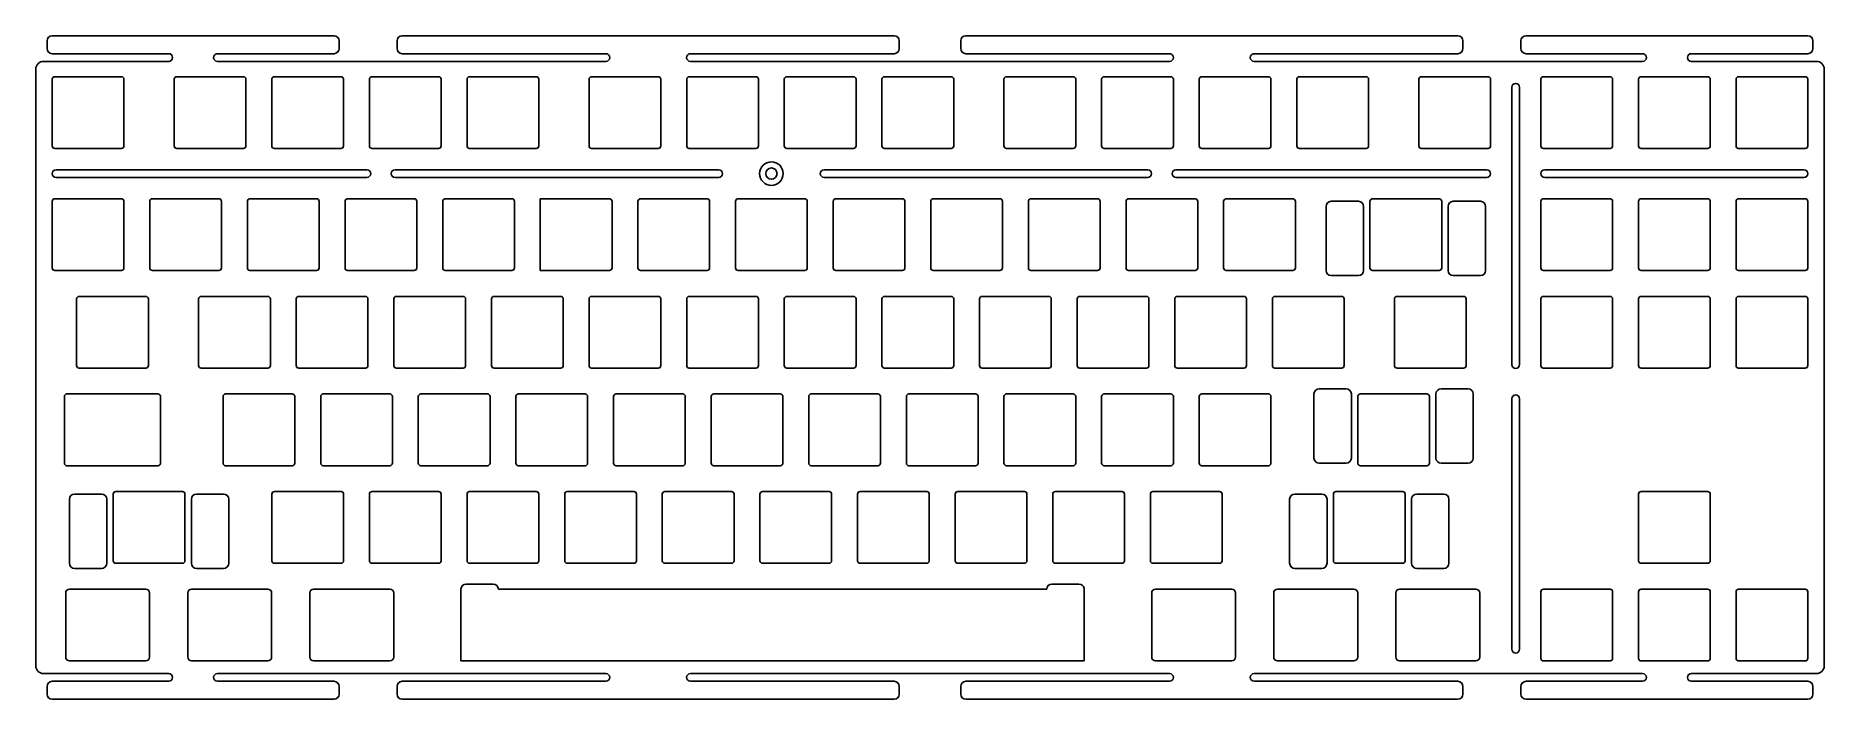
# Model space of a CAD drawing. Header units: millimetres. Extents: x 890 to 1239, y -532 to -403.
import ezdxf

# ---------------------------------------------------------------- set-up
doc = ezdxf.new("R2010")
doc.units = ezdxf.units.MM
doc.header["$LTSCALE"] = 23.1
doc.layers.get('0').update_dxf_attribs({"linetype": 'CONTINUOUS'})
doc.layers.add('SUIT-00-06_PBL7', color=7, linetype='CONTINUOUS')

msp = doc.modelspace()

# ---------------------------------------------------------------- linework, layer by layer
at = {"linetype": 'Continuous'}
for p, q in [((891.8, -403.57), (891.8, -405.07)), ((947.8, -402.57), (892.8, -402.57)), ((948.8, -405.07), (948.8, -403.57)), ((960.11, -403.57), (960.11, -405.07)), ((1057.11, -402.57), (961.11, -402.57)), ((1058.11, -405.07), (1058.11, -403.57)), ((1070.11, -403.57), (1070.11, -405.07)), ((1167.11, -402.57), (1071.11, -402.57)), ((1168.11, -405.07), (1168.11, -403.57)), ((1179.42, -403.57), (1179.42, -405.07)), ((1235.42, -402.57), (1180.42, -402.57)), ((1236.42, -405.07), (1236.42, -403.57)), ((915.55, -407.57), (891.1, -407.57)), ((892.8, -406.07), (915.55, -406.07)), ((925.05, -406.07), (947.8, -406.07)), ((1000.86, -407.57), (925.05, -407.57)), ((961.11, -406.07), (1000.86, -406.07)), ((1017.36, -406.07), (1057.11, -406.07)), ((1110.86, -407.57), (1017.36, -407.57)), ((1071.11, -406.07), (1110.86, -406.07)), ((1127.36, -406.07), (1167.11, -406.07)), ((1203.17, -407.57), (1127.36, -407.57)), ((1180.42, -406.07), (1203.17, -406.07)), ((1212.67, -406.07), (1235.42, -406.07)), ((1237.12, -407.57), (1212.67, -407.57)), ((889.6, -409.07), (889.6, -525.57)), ((1149.7, -424.07), (1149.7, -411.07)), ((1159.51, -411.07), (1159.51, -424.07)), ((1173.01, -410.57), (1160.01, -410.57)), ((1173.51, -424.07), (1173.51, -411.07)), ((1238.62, -526.07), (1238.62, -409.07)), ((1177.66, -412.63), (1177.66, -466.75)), ((1179.16, -466.75), (1179.16, -412.63)), ((1160.01, -424.57), (1173.01, -424.57)), ((954.21, -428.73), (893.55, -428.73)), ((1022.88, -428.73), (959.71, -428.73)), ((1106.61, -428.73), (1043.44, -428.73)), ((1172.76, -428.73), (1112.11, -428.73)), ((1234.67, -428.73), (1184.07, -428.73)), ((893.55, -430.23), (954.21, -430.23)), ((959.71, -430.23), (1022.88, -430.23)), ((1043.44, -430.23), (1106.61, -430.23)), ((1112.11, -430.23), (1172.76, -430.23)), ((1184.07, -430.23), (1234.67, -430.23)), ((1149.97, -434.89), (1149.97, -447.89)), ((1163.47, -434.39), (1150.47, -434.39)), ((1163.97, -447.89), (1163.97, -434.89)), ((1150.47, -448.39), (1163.47, -448.39)), ((1168.25, -453.44), (1155.25, -453.44)), ((1144.93, -466.94), (1144.93, -453.94)), ((1154.75, -453.94), (1154.75, -466.94)), ((1168.75, -466.94), (1168.75, -453.94)), ((1155.25, -467.44), (1168.25, -467.44)), ((1147.59, -472.99), (1147.59, -485.99)), ((1161.09, -472.49), (1148.09, -472.49)), ((1161.59, -485.99), (1161.59, -472.99)), ((895.69, -486.49), (913.45, -486.49)), ((1148.09, -486.49), (1161.09, -486.49)), ((904.71, -492.04), (904.71, -505.04)), ((918.21, -491.54), (905.21, -491.54)), ((918.71, -505.04), (918.71, -492.04)), ((1142.84, -492.04), (1142.84, -505.04)), ((1156.34, -491.54), (1143.34, -491.54)), ((1156.84, -505.04), (1156.84, -492.04)), ((905.21, -505.54), (918.21, -505.54)), ((1143.34, -505.54), (1156.34, -505.54)), ((891.1, -527.07), (915.55, -527.07)), ((891.8, -529.57), (891.8, -531.07)), ((915.55, -528.57), (892.8, -528.57)), ((925.05, -527.07), (1000.86, -527.07)), ((947.8, -528.57), (925.05, -528.57)), ((948.8, -531.07), (948.8, -529.57)), ((960.11, -529.57), (960.11, -531.07)), ((1000.86, -528.57), (961.11, -528.57)), ((1017.36, -527.07), (1110.86, -527.07)), ((1057.11, -528.57), (1017.36, -528.57)), ((1058.11, -531.07), (1058.11, -529.57)), ((1070.11, -529.57), (1070.11, -531.07)), ((1110.86, -528.57), (1071.11, -528.57)), ((1127.36, -527.07), (1203.17, -527.07)), ((1167.11, -528.57), (1127.36, -528.57)), ((1168.11, -531.07), (1168.11, -529.57)), ((1179.42, -529.57), (1179.42, -531.07)), ((1203.17, -528.57), (1180.42, -528.57)), ((1212.67, -527.07), (1237.12, -527.07)), ((1235.42, -528.57), (1212.67, -528.57)), ((1236.42, -531.07), (1236.42, -529.57)), ((892.8, -532.07), (947.8, -532.07)), ((961.11, -532.07), (1057.11, -532.07)), ((1071.11, -532.07), (1167.11, -532.07)), ((1180.42, -532.07), (1235.42, -532.07))]:
    msp.add_line(p, q, dxfattribs=at)
at = {"color": 7, "linetype": 'Continuous'}
for p, q in [((892.8, -411.07), (892.8, -424.07)), ((906.3, -410.57), (893.3, -410.57)), ((906.8, -424.07), (906.8, -411.07)), ((916.61, -411.07), (916.61, -424.07)), ((930.11, -410.57), (917.11, -410.57)), ((930.61, -424.07), (930.61, -411.07)), ((935.66, -411.07), (935.66, -424.07)), ((949.16, -410.57), (936.16, -410.57)), ((949.66, -424.07), (949.66, -411.07)), ((954.72, -411.07), (954.72, -424.07)), ((968.22, -410.57), (955.22, -410.57)), ((968.72, -424.07), (968.72, -411.07)), ((973.77, -411.07), (973.77, -424.07)), ((987.27, -410.57), (974.27, -410.57)), ((987.77, -424.07), (987.77, -411.07)), ((997.58, -411.07), (997.58, -424.07)), ((1011.08, -410.57), (998.08, -410.57)), ((1011.58, -424.07), (1011.58, -411.07)), ((1016.63, -411.07), (1016.63, -424.07)), ((1030.13, -410.57), (1017.13, -410.57)), ((1030.63, -424.07), (1030.63, -411.07)), ((1035.68, -411.07), (1035.68, -424.07)), ((1049.18, -410.57), (1036.18, -410.57)), ((1049.68, -424.07), (1049.68, -411.07)), ((1054.73, -411.07), (1054.73, -424.07)), ((1068.23, -410.57), (1055.23, -410.57)), ((1068.73, -424.07), (1068.73, -411.07)), ((1078.55, -411.07), (1078.55, -424.07)), ((1092.05, -410.57), (1079.05, -410.57)), ((1092.55, -424.07), (1092.55, -411.07)), ((1097.6, -411.07), (1097.6, -424.07)), ((1111.1, -410.57), (1098.1, -410.57)), ((1111.6, -424.07), (1111.6, -411.07)), ((1116.65, -411.07), (1116.65, -424.07)), ((1130.15, -410.57), (1117.15, -410.57)), ((1130.65, -424.07), (1130.65, -411.07)), ((1135.7, -411.07), (1135.7, -424.07)), ((1149.2, -410.57), (1136.2, -410.57)), ((1183.32, -411.07), (1183.32, -424.07)), ((1196.82, -410.57), (1183.82, -410.57)), ((1197.32, -424.07), (1197.32, -411.07)), ((1202.37, -411.07), (1202.37, -424.07)), ((1215.87, -410.57), (1202.87, -410.57)), ((1216.37, -424.07), (1216.37, -411.07)), ((1221.42, -411.07), (1221.42, -424.07)), ((1234.92, -410.57), (1221.92, -410.57)), ((1235.42, -424.07), (1235.42, -411.07)), ((893.3, -424.57), (906.3, -424.57)), ((917.11, -424.57), (930.11, -424.57)), ((936.16, -424.57), (949.16, -424.57)), ((955.22, -424.57), (968.22, -424.57)), ((974.27, -424.57), (987.27, -424.57)), ((998.08, -424.57), (1011.08, -424.57)), ((1017.13, -424.57), (1030.13, -424.57)), ((1036.18, -424.57), (1049.18, -424.57)), ((1055.23, -424.57), (1068.23, -424.57)), ((1079.05, -424.57), (1092.05, -424.57)), ((1098.1, -424.57), (1111.1, -424.57)), ((1117.15, -424.57), (1130.15, -424.57)), ((1136.2, -424.57), (1149.2, -424.57)), ((1183.82, -424.57), (1196.82, -424.57)), ((1202.87, -424.57), (1215.87, -424.57)), ((1221.92, -424.57), (1234.92, -424.57)), ((892.8, -434.89), (892.8, -447.89)), ((906.3, -434.39), (893.3, -434.39)), ((906.8, -447.89), (906.8, -434.89)), ((911.85, -434.89), (911.85, -447.89)), ((925.35, -434.39), (912.35, -434.39)), ((925.85, -447.89), (925.85, -434.89)), ((930.9, -434.89), (930.9, -447.89)), ((944.4, -434.39), (931.4, -434.39)), ((944.9, -447.89), (944.9, -434.89)), ((949.95, -434.89), (949.95, -447.89)), ((963.45, -434.39), (950.45, -434.39)), ((963.95, -447.89), (963.95, -434.89)), ((969.01, -434.89), (969.01, -447.89)), ((982.51, -434.39), (969.51, -434.39)), ((983.01, -447.89), (983.01, -434.89)), ((988.06, -434.39), (988.06, -448.39)), ((1001.56, -434.39), (988.06, -434.39)), ((1002.06, -447.89), (1002.06, -434.89)), ((1007.11, -434.89), (1007.11, -447.89)), ((1020.61, -434.39), (1007.61, -434.39)), ((1021.11, -447.89), (1021.11, -434.89)), ((1026.16, -434.89), (1026.16, -447.89)), ((1039.66, -434.39), (1026.66, -434.39)), ((1040.16, -447.89), (1040.16, -434.89)), ((1045.21, -434.89), (1045.21, -447.89)), ((1058.71, -434.39), (1045.71, -434.39)), ((1059.21, -447.89), (1059.21, -434.89)), ((1064.26, -434.89), (1064.26, -447.89)), ((1077.76, -434.39), (1064.76, -434.39)), ((1078.26, -447.89), (1078.26, -434.89)), ((1083.31, -434.89), (1083.31, -447.89)), ((1096.81, -434.39), (1083.81, -434.39)), ((1097.31, -447.89), (1097.31, -434.89)), ((1102.36, -434.89), (1102.36, -447.89)), ((1115.86, -434.39), (1102.86, -434.39)), ((1116.36, -447.89), (1116.36, -434.89)), ((1121.41, -434.89), (1121.41, -447.89)), ((1134.91, -434.39), (1121.91, -434.39)), ((1135.41, -447.89), (1135.41, -434.89)), ((1183.32, -434.89), (1183.32, -447.89)), ((1196.82, -434.39), (1183.82, -434.39)), ((1197.32, -447.89), (1197.32, -434.89)), ((1202.37, -434.89), (1202.37, -447.89)), ((1215.87, -434.39), (1202.87, -434.39)), ((1216.37, -447.89), (1216.37, -434.89)), ((1221.42, -434.89), (1221.42, -447.89)), ((1234.92, -434.39), (1221.92, -434.39)), ((1235.42, -447.89), (1235.42, -434.89)), ((893.3, -448.39), (906.3, -448.39)), ((912.35, -448.39), (925.35, -448.39)), ((931.4, -448.39), (944.4, -448.39)), ((950.45, -448.39), (963.45, -448.39)), ((969.51, -448.39), (982.51, -448.39)), ((988.06, -448.39), (1001.56, -448.39)), ((1007.61, -448.39), (1020.61, -448.39)), ((1026.66, -448.39), (1039.66, -448.39)), ((1045.71, -448.39), (1058.71, -448.39)), ((1064.76, -448.39), (1077.76, -448.39)), ((1083.81, -448.39), (1096.81, -448.39)), ((1102.86, -448.39), (1115.86, -448.39)), ((1121.91, -448.39), (1134.91, -448.39)), ((1183.82, -448.39), (1196.82, -448.39)), ((1202.87, -448.39), (1215.87, -448.39)), ((1221.92, -448.39), (1234.92, -448.39)), ((911.07, -453.44), (898.07, -453.44)), ((934.88, -453.44), (921.88, -453.44)), ((953.93, -453.44), (940.93, -453.44)), ((972.98, -453.44), (959.98, -453.44)), ((992.03, -453.44), (979.03, -453.44)), ((1011.08, -453.44), (998.08, -453.44)), ((1030.13, -453.44), (1017.13, -453.44)), ((1049.18, -453.44), (1036.18, -453.44)), ((1068.23, -453.44), (1055.23, -453.44)), ((1087.28, -453.44), (1074.28, -453.44)), ((1106.33, -453.44), (1093.33, -453.44)), ((1125.38, -453.44), (1112.38, -453.44)), ((1144.43, -453.44), (1131.43, -453.44)), ((1196.82, -453.44), (1183.82, -453.44)), ((1215.87, -453.44), (1202.87, -453.44)), ((1234.92, -453.44), (1221.92, -453.44)), ((897.57, -453.94), (897.57, -466.94)), ((911.57, -466.94), (911.57, -453.94)), ((921.38, -453.94), (921.38, -466.94)), ((935.38, -466.94), (935.38, -453.94)), ((940.43, -453.94), (940.43, -466.94)), ((954.43, -466.94), (954.43, -453.94)), ((959.48, -453.94), (959.48, -466.94)), ((973.48, -466.94), (973.48, -453.94)), ((978.53, -453.94), (978.53, -466.94)), ((992.53, -466.94), (992.53, -453.94)), ((997.58, -453.94), (997.58, -466.94)), ((1011.58, -466.94), (1011.58, -453.94)), ((1016.63, -453.94), (1016.63, -466.94)), ((1030.63, -466.94), (1030.63, -453.94)), ((1035.68, -453.94), (1035.68, -466.94)), ((1049.68, -466.94), (1049.68, -453.94)), ((1054.73, -453.94), (1054.73, -466.94)), ((1068.73, -466.94), (1068.73, -453.94)), ((1073.78, -453.94), (1073.78, -466.94)), ((1087.78, -466.94), (1087.78, -453.94)), ((1092.83, -453.94), (1092.83, -466.94)), ((1106.83, -466.94), (1106.83, -453.94)), ((1111.88, -453.94), (1111.88, -466.94)), ((1125.88, -466.94), (1125.88, -453.94)), ((1130.93, -453.94), (1130.93, -466.94)), ((1183.32, -453.94), (1183.32, -466.94)), ((1197.32, -466.94), (1197.32, -453.94)), ((1202.37, -453.94), (1202.37, -466.94)), ((1216.37, -466.94), (1216.37, -453.94)), ((1221.42, -453.94), (1221.42, -466.94)), ((1235.42, -466.94), (1235.42, -453.94)), ((898.07, -467.44), (911.07, -467.44)), ((921.88, -467.44), (934.88, -467.44)), ((940.93, -467.44), (953.93, -467.44)), ((959.98, -467.44), (972.98, -467.44)), ((979.03, -467.44), (992.03, -467.44)), ((998.08, -467.44), (1011.08, -467.44)), ((1017.13, -467.44), (1030.13, -467.44)), ((1036.18, -467.44), (1049.18, -467.44)), ((1055.23, -467.44), (1068.23, -467.44)), ((1074.28, -467.44), (1087.28, -467.44)), ((1093.33, -467.44), (1106.33, -467.44)), ((1112.38, -467.44), (1125.38, -467.44)), ((1131.43, -467.44), (1144.43, -467.44)), ((1183.82, -467.44), (1196.82, -467.44)), ((1202.87, -467.44), (1215.87, -467.44)), ((1221.92, -467.44), (1234.92, -467.44)), ((895.19, -472.99), (895.19, -485.99)), ((913.45, -472.49), (895.69, -472.49)), ((913.95, -485.99), (913.95, -472.99)), ((926.15, -472.99), (926.15, -485.99)), ((939.65, -472.49), (926.65, -472.49)), ((940.15, -485.99), (940.15, -472.99)), ((945.2, -472.99), (945.2, -485.99)), ((958.7, -472.49), (945.7, -472.49)), ((959.2, -485.99), (959.2, -472.99)), ((964.25, -472.99), (964.25, -485.99)), ((977.75, -472.49), (964.75, -472.49)), ((978.25, -485.99), (978.25, -472.99)), ((983.3, -472.99), (983.3, -485.99)), ((996.8, -472.49), (983.8, -472.49)), ((997.3, -485.99), (997.3, -472.99)), ((1002.35, -472.99), (1002.35, -485.99)), ((1015.85, -472.49), (1002.85, -472.49)), ((1016.35, -485.99), (1016.35, -472.99)), ((1021.4, -472.99), (1021.4, -485.99)), ((1034.9, -472.49), (1021.9, -472.49)), ((1035.4, -485.99), (1035.4, -472.99)), ((1040.45, -472.99), (1040.45, -485.99)), ((1053.95, -472.49), (1040.95, -472.49)), ((1054.45, -485.99), (1054.45, -472.99)), ((1059.5, -472.99), (1059.5, -485.99)), ((1073, -472.49), (1060, -472.49)), ((1073.5, -485.99), (1073.5, -472.99)), ((1078.55, -472.99), (1078.55, -485.99)), ((1092.05, -472.49), (1079.05, -472.49)), ((1092.55, -485.99), (1092.55, -472.99)), ((1097.6, -472.99), (1097.6, -485.99)), ((1111.1, -472.49), (1098.1, -472.49)), ((1111.6, -485.99), (1111.6, -472.99)), ((1116.65, -472.99), (1116.65, -485.99)), ((1130.15, -472.49), (1117.15, -472.49)), ((1130.65, -485.99), (1130.65, -472.99)), ((926.65, -486.49), (939.65, -486.49)), ((945.7, -486.49), (958.7, -486.49)), ((964.75, -486.49), (977.75, -486.49)), ((983.8, -486.49), (996.8, -486.49)), ((1002.85, -486.49), (1015.85, -486.49)), ((1021.9, -486.49), (1034.9, -486.49)), ((1040.95, -486.49), (1053.95, -486.49)), ((1060, -486.49), (1073, -486.49)), ((1079.05, -486.49), (1092.05, -486.49)), ((1098.1, -486.49), (1111.1, -486.49)), ((1117.15, -486.49), (1130.15, -486.49)), ((935.67, -492.04), (935.67, -505.04)), ((949.17, -491.54), (936.17, -491.54)), ((949.67, -505.04), (949.67, -492.04)), ((954.72, -492.04), (954.72, -505.04)), ((968.22, -491.54), (955.22, -491.54)), ((968.72, -505.04), (968.72, -492.04)), ((973.77, -492.04), (973.77, -505.04)), ((987.27, -491.54), (974.27, -491.54)), ((987.77, -505.04), (987.77, -492.04)), ((992.82, -492.04), (992.82, -505.04)), ((1006.32, -491.54), (993.32, -491.54)), ((1006.82, -505.04), (1006.82, -492.04)), ((1011.87, -492.04), (1011.87, -505.04)), ((1025.37, -491.54), (1012.37, -491.54)), ((1025.87, -505.04), (1025.87, -492.04)), ((1030.92, -492.04), (1030.92, -505.04)), ((1044.42, -491.54), (1031.42, -491.54)), ((1044.92, -505.04), (1044.92, -492.04)), ((1049.97, -492.04), (1049.97, -505.04)), ((1063.47, -491.54), (1050.47, -491.54)), ((1063.97, -505.04), (1063.97, -492.04)), ((1069.02, -492.04), (1069.02, -505.04)), ((1082.52, -491.54), (1069.52, -491.54)), ((1083.02, -505.04), (1083.02, -492.04)), ((1088.07, -492.04), (1088.07, -505.04)), ((1101.57, -491.54), (1088.57, -491.54)), ((1102.07, -505.04), (1102.07, -492.04)), ((1107.12, -492.04), (1107.12, -505.04)), ((1120.62, -491.54), (1107.62, -491.54)), ((1121.12, -505.04), (1121.12, -492.04)), ((1202.37, -492.04), (1202.37, -505.04)), ((1215.87, -491.54), (1202.87, -491.54)), ((1216.37, -505.04), (1216.37, -492.04)), ((936.17, -505.54), (949.17, -505.54)), ((955.22, -505.54), (968.22, -505.54)), ((974.27, -505.54), (987.27, -505.54)), ((993.32, -505.54), (1006.32, -505.54)), ((1012.37, -505.54), (1025.37, -505.54)), ((1031.42, -505.54), (1044.42, -505.54)), ((1050.47, -505.54), (1063.47, -505.54)), ((1069.52, -505.54), (1082.52, -505.54)), ((1088.57, -505.54), (1101.57, -505.54)), ((1107.62, -505.54), (1120.62, -505.54)), ((1202.87, -505.54), (1215.87, -505.54)), ((1183.32, -511.09), (1183.32, -524.09)), ((1196.82, -510.59), (1183.82, -510.59)), ((1197.32, -524.09), (1197.32, -511.09)), ((1202.37, -511.09), (1202.37, -524.09)), ((1215.87, -510.59), (1202.87, -510.59)), ((1216.37, -524.09), (1216.37, -511.09)), ((1221.42, -511.09), (1221.42, -524.09)), ((1234.92, -510.59), (1221.92, -510.59)), ((1235.42, -524.09), (1235.42, -511.09)), ((1183.82, -524.59), (1196.82, -524.59)), ((1202.87, -524.59), (1215.87, -524.59)), ((1221.92, -524.59), (1234.92, -524.59))]:
    msp.add_line(p, q, dxfattribs=at)
for p, q in [((1177.66, -522.3), (1177.66, -473.43)), ((1179.16, -522.3), (1179.16, -473.43)), ((895.44, -523.84), (895.44, -511.34)), ((896.19, -510.59), (911.07, -510.59)), ((911.82, -511.34), (911.82, -523.84)), ((919.25, -523.84), (919.25, -511.34)), ((920, -510.59), (934.88, -510.59)), ((935.63, -511.34), (935.63, -523.84)), ((943.07, -523.84), (943.07, -511.34)), ((943.82, -510.59), (958.7, -510.59)), ((959.45, -511.34), (959.45, -523.84)), ((972.58, -510.59), (972.58, -524.59)), ((973.58, -509.59), (978.88, -509.59)), ((979.88, -510.59), (1086.88, -510.59)), ((1087.88, -509.59), (1093.18, -509.59)), ((1094.18, -524.59), (1094.18, -510.44)), ((1107.37, -523.84), (1107.37, -511.34)), ((1108.12, -510.59), (1123, -510.59)), ((1123.75, -511.34), (1123.75, -523.84)), ((1131.18, -523.84), (1131.18, -511.34)), ((1131.93, -510.59), (1146.82, -510.59)), ((1147.57, -511.34), (1147.57, -523.84)), ((1155, -523.84), (1155, -511.34)), ((1155.75, -510.59), (1170.63, -510.59)), ((1171.38, -511.34), (1171.38, -523.84)), ((911.07, -524.59), (896.19, -524.59)), ((934.88, -524.59), (920, -524.59)), ((958.7, -524.59), (943.82, -524.59)), ((972.58, -524.59), (1094.18, -524.59)), ((1123, -524.59), (1108.12, -524.59)), ((1146.82, -524.59), (1131.93, -524.59)), ((1170.63, -524.59), (1155.75, -524.59))]:
    msp.add_line(p, q)
at = {"linetype": 'Continuous'}
for radius in [2.3, 1.1]:
    msp.add_circle((1033.16, -429.48), radius, dxfattribs=at)
for centre, radius, start, end in [((892.8, -403.57), 1, 90, 180), ((947.8, -403.57), 1, 0, 90), ((961.11, -403.57), 1, 90, 180), ((1057.11, -403.57), 1, 0, 90), ((1071.11, -403.57), 1, 90, 180), ((1167.11, -403.57), 1, 0, 90), ((1180.42, -403.57), 1, 90, 180), ((1235.42, -403.57), 1, 0, 90), ((891.1, -409.07), 1.5, 90, 180), ((892.8, -405.07), 1, 180, 270), ((947.8, -405.07), 1, 270, 0), ((961.11, -405.07), 1, 180, 270), ((1057.11, -405.07), 1, 270, 0), ((1071.11, -405.07), 1, 180, 270), ((1167.11, -405.07), 1, 270, 0), ((1180.42, -405.07), 1, 180, 270), ((1235.42, -405.07), 1, 270, 0), ((1237.12, -409.07), 1.5, 0, 90), ((1149.2, -411.07), 0.5, 0, 90), ((1160.01, -411.07), 0.5, 90, 180), ((1173.01, -411.07), 0.5, 0, 90), ((1178.41, -412.63), 0.75, 0, 180), ((1149.2, -424.07), 0.5, 270, 0), ((1160.01, -424.07), 0.5, 180, 270), ((1173.01, -424.07), 0.5, 270, 0), ((893.55, -429.48), 0.75, 90, 270), ((1022.88, -429.48), 0.75, 270, 90), ((1043.44, -429.48), 0.75, 90, 270), ((1172.76, -429.48), 0.75, 270, 90), ((1184.07, -429.48), 0.75, 90, 270), ((1234.67, -429.48), 0.75, 270, 90), ((1150.47, -434.89), 0.5, 90, 180), ((1163.47, -434.89), 0.5, 0, 90), ((1150.47, -447.89), 0.5, 180, 270), ((1163.47, -447.89), 0.5, 270, 0), ((1144.43, -453.94), 0.5, 0, 90), ((1155.25, -453.94), 0.5, 90, 180), ((1168.25, -453.94), 0.5, 0, 90), ((1144.43, -466.94), 0.5, 270, 0), ((1155.25, -466.94), 0.5, 180, 270), ((1168.25, -466.94), 0.5, 270, 0), ((1178.41, -466.75), 0.75, 180, 0), ((1148.09, -472.99), 0.5, 90, 180), ((1161.09, -472.99), 0.5, 0, 90), ((1178.41, -473.43), 0.75, 0, 180), ((1148.09, -485.99), 0.5, 180, 270), ((1161.09, -485.99), 0.5, 270, 0), ((905.21, -492.04), 0.5, 90, 180), ((918.21, -492.04), 0.5, 0, 90), ((1143.34, -492.04), 0.5, 90, 180), ((1156.34, -492.04), 0.5, 0, 90), ((905.21, -505.04), 0.5, 180, 270), ((918.21, -505.04), 0.5, 270, 0), ((1143.34, -505.04), 0.5, 180, 270), ((1156.34, -505.04), 0.5, 270, 0), ((1178.41, -522.3), 0.75, 180, 0), ((891.1, -525.57), 1.5, 180, 270), ((1237.12, -525.57), 1.5, 270, 0), ((892.8, -529.57), 1, 90, 180), ((947.8, -529.57), 1, 0, 90), ((961.11, -529.57), 1, 90, 180), ((1057.11, -529.57), 1, 0, 90), ((1071.11, -529.57), 1, 90, 180), ((1167.11, -529.57), 1, 0, 90), ((1180.42, -529.57), 1, 90, 180), ((1235.42, -529.57), 1, 0, 90), ((892.8, -531.07), 1, 180, 270), ((947.8, -531.07), 1, 270, 0), ((961.11, -531.07), 1, 180, 270), ((1057.11, -531.07), 1, 270, 0), ((1071.11, -531.07), 1, 180, 270), ((1167.11, -531.07), 1, 270, 0), ((1180.42, -531.07), 1, 180, 270), ((1235.42, -531.07), 1, 270, 0)]:
    msp.add_arc(centre, radius, start, end, dxfattribs=at)
for centre, radius, start, end in [((915.55, -406.82), 0.75, 270, 90), ((925.05, -406.82), 0.75, 90, 270), ((1000.86, -406.82), 0.75, 270, 90), ((1017.36, -406.82), 0.75, 90, 270), ((1110.86, -406.82), 0.75, 270, 90), ((1127.36, -406.82), 0.75, 90, 270), ((1203.17, -406.82), 0.75, 270, 90), ((1212.67, -406.82), 0.75, 90, 270), ((954.21, -429.48), 0.75, 270, 90), ((959.71, -429.48), 0.75, 90, 270), ((1106.61, -429.48), 0.75, 270, 90), ((1112.11, -429.48), 0.75, 90, 270), ((896.19, -511.34), 0.75, 90, 180), ((911.07, -511.34), 0.75, 0, 90), ((920, -511.34), 0.75, 90, 180), ((934.88, -511.34), 0.75, 0, 90), ((943.82, -511.34), 0.75, 90, 180), ((958.7, -511.34), 0.75, 0, 90), ((973.6, -510.62), 1.03, 91.3948, 178.6052), ((978.85, -510.62), 1.03, 1.5192, 88.4808), ((1087.92, -510.63), 1.04, 92.1358, 177.8642), ((1093.17, -510.61), 1.02, 9.6645, 89.608), ((1108.12, -511.34), 0.75, 90, 180), ((1123, -511.34), 0.75, 0, 90), ((1131.93, -511.34), 0.75, 90, 180), ((1146.82, -511.34), 0.75, 0, 90), ((1155.75, -511.34), 0.75, 90, 180), ((1170.63, -511.34), 0.75, 0, 90), ((896.19, -523.84), 0.75, 180, 270), ((911.07, -523.84), 0.75, 270, 0), ((920, -523.84), 0.75, 180, 270), ((934.88, -523.84), 0.75, 270, 0), ((943.82, -523.84), 0.75, 180, 270), ((958.7, -523.84), 0.75, 270, 0), ((1108.12, -523.84), 0.75, 180, 270), ((1123, -523.84), 0.75, 270, 0), ((1131.93, -523.84), 0.75, 180, 270), ((1146.82, -523.84), 0.75, 270, 0), ((1155.75, -523.84), 0.75, 180, 270), ((1170.63, -523.84), 0.75, 270, 0), ((915.55, -527.82), 0.75, 270, 90), ((925.05, -527.82), 0.75, 90, 270), ((1000.86, -527.82), 0.75, 270, 90), ((1017.36, -527.82), 0.75, 90, 270), ((1110.86, -527.82), 0.75, 270, 90), ((1127.36, -527.82), 0.75, 90, 270), ((1203.17, -527.82), 0.75, 270, 90), ((1212.67, -527.82), 0.75, 90, 270)]:
    msp.add_arc(centre, radius, start, end)
at = {"color": 7, "linetype": 'Continuous'}
for centre, start, end in [((893.3, -411.07), 90, 180), ((906.3, -411.07), 0, 90), ((917.11, -411.07), 90, 180), ((930.11, -411.07), 0, 90), ((936.16, -411.07), 90, 180), ((949.16, -411.07), 0, 90), ((955.22, -411.07), 90, 180), ((968.22, -411.07), 0, 90), ((974.27, -411.07), 90, 180), ((987.27, -411.07), 0, 90), ((998.08, -411.07), 90, 180), ((1011.08, -411.07), 0, 90), ((1017.13, -411.07), 90, 180), ((1030.13, -411.07), 0, 90), ((1036.18, -411.07), 90, 180), ((1049.18, -411.07), 0, 90), ((1055.23, -411.07), 90, 180), ((1068.23, -411.07), 0, 90), ((1079.05, -411.07), 90, 180), ((1092.05, -411.07), 0, 90), ((1098.1, -411.07), 90, 180), ((1111.1, -411.07), 0, 90), ((1117.15, -411.07), 90, 180), ((1130.15, -411.07), 0, 90), ((1136.2, -411.07), 90, 180), ((1183.82, -411.07), 90, 180), ((1196.82, -411.07), 0, 90), ((1202.87, -411.07), 90, 180), ((1215.87, -411.07), 0, 90), ((1221.92, -411.07), 90, 180), ((1234.92, -411.07), 0, 90), ((893.3, -424.07), 180, 270), ((906.3, -424.07), 270, 0), ((917.11, -424.07), 180, 270), ((930.11, -424.07), 270, 0), ((936.16, -424.07), 180, 270), ((949.16, -424.07), 270, 0), ((955.22, -424.07), 180, 270), ((968.22, -424.07), 270, 0), ((974.27, -424.07), 180, 270), ((987.27, -424.07), 270, 0), ((998.08, -424.07), 180, 270), ((1011.08, -424.07), 270, 0), ((1017.13, -424.07), 180, 270), ((1030.13, -424.07), 270, 0), ((1036.18, -424.07), 180, 270), ((1049.18, -424.07), 270, 0), ((1055.23, -424.07), 180, 270), ((1068.23, -424.07), 270, 0), ((1079.05, -424.07), 180, 270), ((1092.05, -424.07), 270, 0), ((1098.1, -424.07), 180, 270), ((1111.1, -424.07), 270, 0), ((1117.15, -424.07), 180, 270), ((1130.15, -424.07), 270, 0), ((1136.2, -424.07), 180, 270), ((1183.82, -424.07), 180, 270), ((1196.82, -424.07), 270, 0), ((1202.87, -424.07), 180, 270), ((1215.87, -424.07), 270, 0), ((1221.92, -424.07), 180, 270), ((1234.92, -424.07), 270, 0), ((893.3, -434.89), 90, 180), ((906.3, -434.89), 0, 90), ((912.35, -434.89), 90, 180), ((925.35, -434.89), 0, 90), ((931.4, -434.89), 90, 180), ((944.4, -434.89), 0, 90), ((950.45, -434.89), 90, 180), ((963.45, -434.89), 0, 90), ((969.51, -434.89), 90, 180), ((982.51, -434.89), 0, 90), ((1001.56, -434.89), 0, 90), ((1007.61, -434.89), 90, 180), ((1020.61, -434.89), 0, 90), ((1026.66, -434.89), 90, 180), ((1039.66, -434.89), 0, 90), ((1045.71, -434.89), 90, 180), ((1058.71, -434.89), 0, 90), ((1064.76, -434.89), 90, 180), ((1077.76, -434.89), 0, 90), ((1083.81, -434.89), 90, 180), ((1096.81, -434.89), 0, 90), ((1102.86, -434.89), 90, 180), ((1115.86, -434.89), 0, 90), ((1121.91, -434.89), 90, 180), ((1134.91, -434.89), 0, 90), ((1183.82, -434.89), 90, 180), ((1196.82, -434.89), 0, 90), ((1202.87, -434.89), 90, 180), ((1215.87, -434.89), 0, 90), ((1221.92, -434.89), 90, 180), ((1234.92, -434.89), 0, 90), ((893.3, -447.89), 180, 270), ((906.3, -447.89), 270, 0), ((912.35, -447.89), 180, 270), ((925.35, -447.89), 270, 0), ((931.4, -447.89), 180, 270), ((944.4, -447.89), 270, 0), ((950.45, -447.89), 180, 270), ((963.45, -447.89), 270, 0), ((969.51, -447.89), 180, 270), ((982.51, -447.89), 270, 0), ((1001.56, -447.89), 270, 0), ((1007.61, -447.89), 180, 270), ((1020.61, -447.89), 270, 0), ((1026.66, -447.89), 180, 270), ((1039.66, -447.89), 270, 0), ((1045.71, -447.89), 180, 270), ((1058.71, -447.89), 270, 0), ((1064.76, -447.89), 180, 270), ((1077.76, -447.89), 270, 0), ((1083.81, -447.89), 180, 270), ((1096.81, -447.89), 270, 0), ((1102.86, -447.89), 180, 270), ((1115.86, -447.89), 270, 0), ((1121.91, -447.89), 180, 270), ((1134.91, -447.89), 270, 0), ((1183.82, -447.89), 180, 270), ((1196.82, -447.89), 270, 0), ((1202.87, -447.89), 180, 270), ((1215.87, -447.89), 270, 0), ((1221.92, -447.89), 180, 270), ((1234.92, -447.89), 270, 0), ((898.07, -453.94), 90, 180), ((911.07, -453.94), 0, 90), ((921.88, -453.94), 90, 180), ((934.88, -453.94), 0, 90), ((940.93, -453.94), 90, 180), ((953.93, -453.94), 0, 90), ((959.98, -453.94), 90, 180), ((972.98, -453.94), 0, 90), ((979.03, -453.94), 90, 180), ((992.03, -453.94), 0, 90), ((998.08, -453.94), 90, 180), ((1011.08, -453.94), 0, 90), ((1017.13, -453.94), 90, 180), ((1030.13, -453.94), 0, 90), ((1036.18, -453.94), 90, 180), ((1049.18, -453.94), 0, 90), ((1055.23, -453.94), 90, 180), ((1068.23, -453.94), 0, 90), ((1074.28, -453.94), 90, 180), ((1087.28, -453.94), 0, 90), ((1093.33, -453.94), 90, 180), ((1106.33, -453.94), 0, 90), ((1112.38, -453.94), 90, 180), ((1125.38, -453.94), 0, 90), ((1131.43, -453.94), 90, 180), ((1183.82, -453.94), 90, 180), ((1196.82, -453.94), 0, 90), ((1202.87, -453.94), 90, 180), ((1215.87, -453.94), 0, 90), ((1221.92, -453.94), 90, 180), ((1234.92, -453.94), 0, 90), ((898.07, -466.94), 180, 270), ((911.07, -466.94), 270, 0), ((921.88, -466.94), 180, 270), ((934.88, -466.94), 270, 0), ((940.93, -466.94), 180, 270), ((953.93, -466.94), 270, 0), ((959.98, -466.94), 180, 270), ((972.98, -466.94), 270, 0), ((979.03, -466.94), 180, 270), ((992.03, -466.94), 270, 0), ((998.08, -466.94), 180, 270), ((1011.08, -466.94), 270, 0), ((1017.13, -466.94), 180, 270), ((1030.13, -466.94), 270, 0), ((1036.18, -466.94), 180, 270), ((1049.18, -466.94), 270, 0), ((1055.23, -466.94), 180, 270), ((1068.23, -466.94), 270, 0), ((1074.28, -466.94), 180, 270), ((1087.28, -466.94), 270, 0), ((1093.33, -466.94), 180, 270), ((1106.33, -466.94), 270, 0), ((1112.38, -466.94), 180, 270), ((1125.38, -466.94), 270, 0), ((1131.43, -466.94), 180, 270), ((1183.82, -466.94), 180, 270), ((1196.82, -466.94), 270, 0), ((1202.87, -466.94), 180, 270), ((1215.87, -466.94), 270, 0), ((1221.92, -466.94), 180, 270), ((1234.92, -466.94), 270, 0), ((895.69, -472.99), 90, 180), ((913.45, -472.99), 0, 90), ((926.65, -472.99), 90, 180), ((939.65, -472.99), 0, 90), ((945.7, -472.99), 90, 180), ((958.7, -472.99), 0, 90), ((964.75, -472.99), 90, 180), ((977.75, -472.99), 0, 90), ((983.8, -472.99), 90, 180), ((996.8, -472.99), 0, 90), ((1002.85, -472.99), 90, 180), ((1015.85, -472.99), 0, 90), ((1021.9, -472.99), 90, 180), ((1034.9, -472.99), 0, 90), ((1040.95, -472.99), 90, 180), ((1053.95, -472.99), 0, 90), ((1060, -472.99), 90, 180), ((1073, -472.99), 0, 90), ((1079.05, -472.99), 90, 180), ((1092.05, -472.99), 0, 90), ((1098.1, -472.99), 90, 180), ((1111.1, -472.99), 0, 90), ((1117.15, -472.99), 90, 180), ((1130.15, -472.99), 0, 90), ((895.69, -485.99), 180, 270), ((913.45, -485.99), 270, 0), ((926.65, -485.99), 180, 270), ((939.65, -485.99), 270, 0), ((945.7, -485.99), 180, 270), ((958.7, -485.99), 270, 0), ((964.75, -485.99), 180, 270), ((977.75, -485.99), 270, 0), ((983.8, -485.99), 180, 270), ((996.8, -485.99), 270, 0), ((1002.85, -485.99), 180, 270), ((1015.85, -485.99), 270, 0), ((1021.9, -485.99), 180, 270), ((1034.9, -485.99), 270, 0), ((1040.95, -485.99), 180, 270), ((1053.95, -485.99), 270, 0), ((1060, -485.99), 180, 270), ((1073, -485.99), 270, 0), ((1079.05, -485.99), 180, 270), ((1092.05, -485.99), 270, 0), ((1098.1, -485.99), 180, 270), ((1111.1, -485.99), 270, 0), ((1117.15, -485.99), 180, 270), ((1130.15, -485.99), 270, 0), ((936.17, -492.04), 90, 180), ((949.17, -492.04), 0, 90), ((955.22, -492.04), 90, 180), ((968.22, -492.04), 0, 90), ((974.27, -492.04), 90, 180), ((987.27, -492.04), 0, 90), ((993.32, -492.04), 90, 180), ((1006.32, -492.04), 0, 90), ((1012.37, -492.04), 90, 180), ((1025.37, -492.04), 0, 90), ((1031.42, -492.04), 90, 180), ((1044.42, -492.04), 0, 90), ((1050.47, -492.04), 90, 180), ((1063.47, -492.04), 0, 90), ((1069.52, -492.04), 90, 180), ((1082.52, -492.04), 0, 90), ((1088.57, -492.04), 90, 180), ((1101.57, -492.04), 0, 90), ((1107.62, -492.04), 90, 180), ((1120.62, -492.04), 0, 90), ((1202.87, -492.04), 90, 180), ((1215.87, -492.04), 0, 90), ((936.17, -505.04), 180, 270), ((949.17, -505.04), 270, 0), ((955.22, -505.04), 180, 270), ((968.22, -505.04), 270, 0), ((974.27, -505.04), 180, 270), ((987.27, -505.04), 270, 0), ((993.32, -505.04), 180, 270), ((1006.32, -505.04), 270, 0), ((1012.37, -505.04), 180, 270), ((1025.37, -505.04), 270, 0), ((1031.42, -505.04), 180, 270), ((1044.42, -505.04), 270, 0), ((1050.47, -505.04), 180, 270), ((1063.47, -505.04), 270, 0), ((1069.52, -505.04), 180, 270), ((1082.52, -505.04), 270, 0), ((1088.57, -505.04), 180, 270), ((1101.57, -505.04), 270, 0), ((1107.62, -505.04), 180, 270), ((1120.62, -505.04), 270, 0), ((1202.87, -505.04), 180, 270), ((1215.87, -505.04), 270, 0), ((1183.82, -511.09), 90, 180), ((1196.82, -511.09), 0, 90), ((1202.87, -511.09), 90, 180), ((1215.87, -511.09), 0, 90), ((1221.92, -511.09), 90, 180), ((1234.92, -511.09), 0, 90), ((1183.82, -524.09), 180, 270), ((1196.82, -524.09), 270, 0), ((1202.87, -524.09), 180, 270), ((1215.87, -524.09), 270, 0), ((1221.92, -524.09), 180, 270), ((1234.92, -524.09), 270, 0)]:
    msp.add_arc(centre, 0.5, start, end, dxfattribs=at)
at = {"layer": 'SUIT-00-06_PBL7', "color": 7, "linetype": 'Continuous'}
for p, q in [((1141.42, -435.89), (1141.42, -448.39)), ((1147.72, -434.89), (1142.42, -434.89)), ((1148.72, -448.39), (1148.72, -435.89)), ((1165.22, -435.89), (1165.22, -448.39)), ((1171.52, -434.89), (1166.22, -434.89)), ((1172.52, -448.39), (1172.52, -435.89)), ((1142.42, -449.39), (1147.72, -449.39)), ((1166.22, -449.39), (1171.52, -449.39)), ((1139.04, -484.99), (1139.04, -472.49)), ((1140.04, -471.49), (1145.34, -471.49)), ((1146.34, -472.49), (1146.34, -484.99)), ((1162.84, -484.99), (1162.84, -472.49)), ((1163.84, -471.49), (1169.14, -471.49)), ((1170.14, -472.49), (1170.14, -484.99)), ((1145.34, -485.99), (1140.04, -485.99)), ((1169.14, -485.99), (1163.84, -485.99)), ((902.46, -492.04), (897.16, -492.04)), ((926.26, -492.04), (920.96, -492.04)), ((1140.59, -492.04), (1135.29, -492.04)), ((1164.39, -492.04), (1159.09, -492.04)), ((896.16, -493.04), (896.16, -505.54)), ((903.46, -505.54), (903.46, -493.04)), ((919.96, -493.04), (919.96, -505.54)), ((927.26, -505.54), (927.26, -493.04)), ((1134.29, -493.04), (1134.29, -505.54)), ((1141.59, -505.54), (1141.59, -493.04)), ((1158.09, -493.04), (1158.09, -505.54)), ((1165.39, -505.54), (1165.39, -493.04)), ((897.16, -506.54), (902.46, -506.54)), ((920.96, -506.54), (926.26, -506.54)), ((1135.29, -506.54), (1140.59, -506.54)), ((1159.09, -506.54), (1164.39, -506.54))]:
    msp.add_line(p, q, dxfattribs=at)
for centre, start, end in [((1142.42, -435.89), 90, 180), ((1147.72, -435.89), 0, 90), ((1166.22, -435.89), 90, 180), ((1171.52, -435.89), 0, 90), ((1142.42, -448.39), 180, 270), ((1147.72, -448.39), 270, 0), ((1166.22, -448.39), 180, 270), ((1171.52, -448.39), 270, 0), ((1140.04, -472.49), 90, 180), ((1145.34, -472.49), 0, 90), ((1163.84, -472.49), 90, 180), ((1169.14, -472.49), 0, 90), ((1140.04, -484.99), 180, 270), ((1145.34, -484.99), 270, 0), ((1163.84, -484.99), 180, 270), ((1169.14, -484.99), 270, 0), ((897.16, -493.04), 90, 180), ((902.46, -493.04), 0, 90), ((920.96, -493.04), 90, 180), ((926.26, -493.04), 0, 90), ((1135.29, -493.04), 90, 180), ((1140.59, -493.04), 0, 90), ((1159.09, -493.04), 90, 180), ((1164.39, -493.04), 0, 90), ((897.16, -505.54), 180, 270), ((902.46, -505.54), 270, 0), ((920.96, -505.54), 180, 270), ((926.26, -505.54), 270, 0), ((1135.29, -505.54), 180, 270), ((1140.59, -505.54), 270, 0), ((1159.09, -505.54), 180, 270), ((1164.39, -505.54), 270, 0)]:
    msp.add_arc(centre, 1, start, end, dxfattribs=at)

doc.saveas('drawing.dxf')
